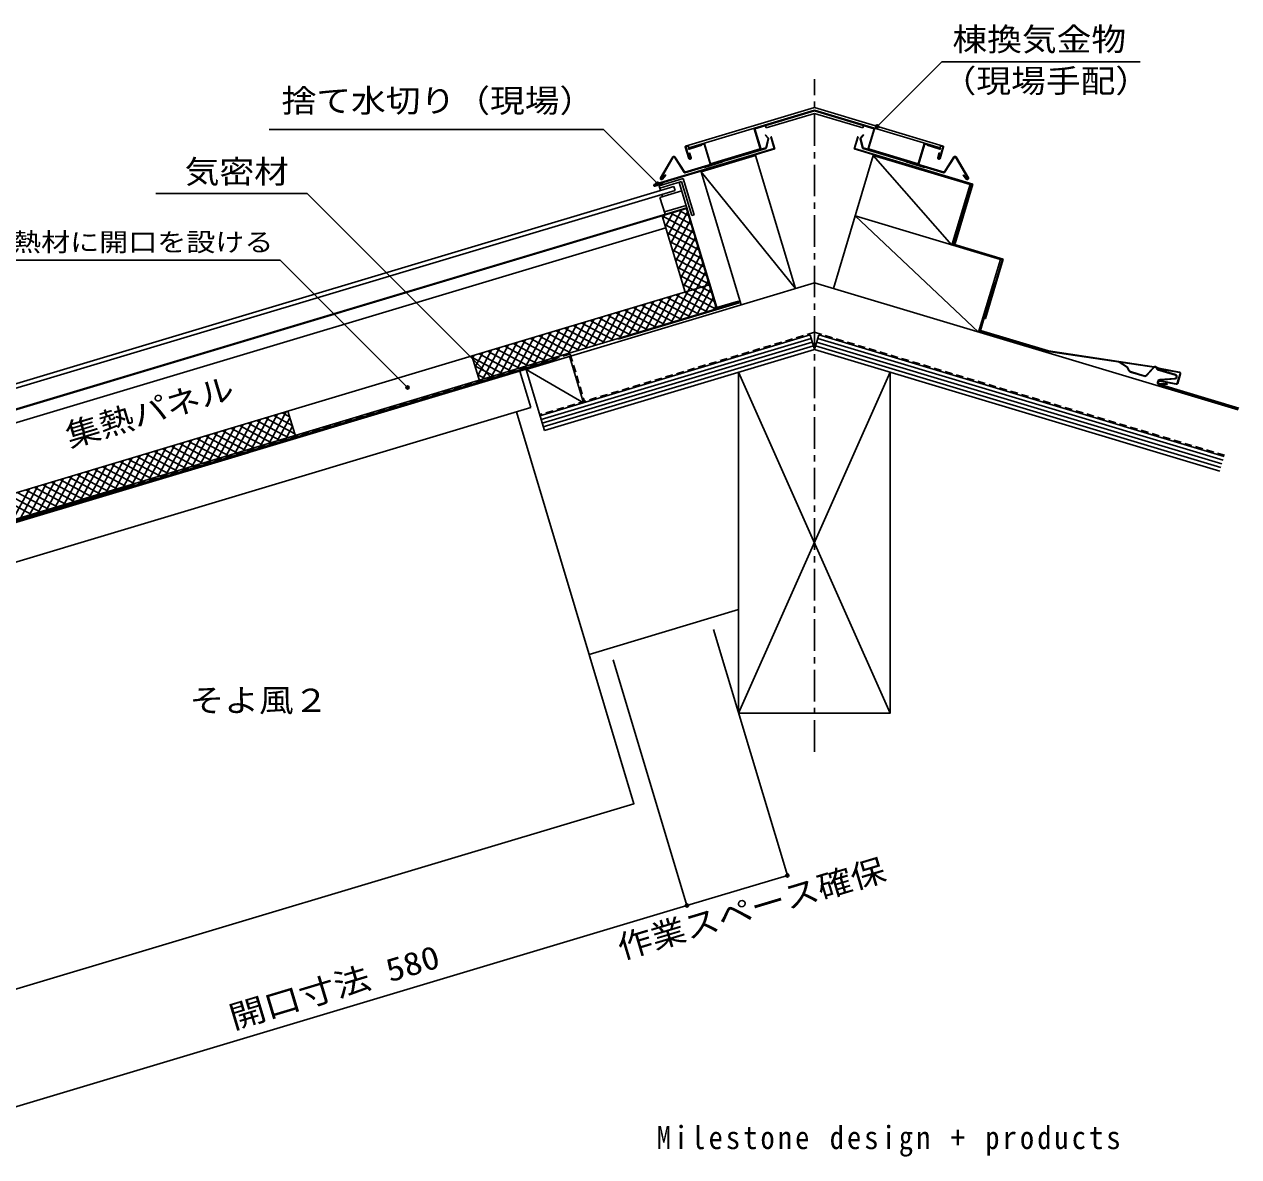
# Model space of a CAD drawing. Units: millimetres, scale not verified. Extents: x -1329 to 1011, y -833 to 743.
# Drawn here: x 49 to 1011, y -833 to 63 of the extents above; entities that cross this region are included whole.
import ezdxf
from ezdxf.enums import TextEntityAlignment as Align

# ---------------------------------------------------------------- set-up
doc = ezdxf.new("R2010")
doc.units = ezdxf.units.MM
doc.header["$LTSCALE"] = 5
doc.header["$PDMODE"] = 32
doc.header["$PDSIZE"] = 2.5
doc.linetypes.add('CHAIN1', pattern=[8, 5, -1, 1, -1])
doc.linetypes.add('DASHED1', pattern=[1.8, 1.2, -0.6])
doc.layers.add('3-1', color=7, linetype='Continuous')
doc.styles.add('ＭＳ ゴシック', font='')
doc.styles.add('ＭＳ 明朝', font='')
doc.styles.get('ＭＳ ゴシック').set_extended_font_data('MS Gothic')
doc.styles.get('ＭＳ 明朝').set_extended_font_data('MS Mincho')

msp = doc.modelspace()

# ---------------------------------------------------------------- linework, layer by layer
at = {"layer": '3-1'}
for p, q in [((724.544, -17.376), (775.621, 33.701)), ((775.621, 33.701), (932.765, 33.701)), ((572.879, -33.054), (674.84, -2.464)), ((575.37, -34.395), (674.84, -4.552)), ((627.667, -19.227), (674.84, -5.074)), ((636.623, -18.628), (674.84, -7.162)), ((776.8, -33.054), (674.84, -2.464)), ((774.309, -34.395), (674.84, -4.552)), ((722.012, -19.227), (674.84, -5.074)), ((713.057, -18.628), (674.84, -7.162)), ((632.408, -35.031), (627.667, -19.227)), ((636.623, -18.628), (636.048, -16.713)), ((713.057, -18.628), (713.631, -16.713)), ((717.271, -35.031), (722.012, -19.227)), ((507.756, -19.928), (243.14, -19.928)), ((550.55, -62.722), (507.756, -19.928)), ((631.929, -35.175), (627.188, -19.371)), ((635.799, -24.301), (636.182, -23.98)), ((638.081, -27.032), (635.799, -24.301)), ((638.465, -26.711), (636.182, -23.98)), ((636.383, -34.36), (638.081, -27.032)), ((636.87, -34.473), (638.568, -27.144)), ((706.632, -34.971), (709.405, -25.728)), ((712.809, -34.473), (711.111, -27.144)), ((711.214, -26.711), (713.497, -23.98)), ((711.598, -27.032), (713.881, -24.301)), ((713.296, -34.36), (711.598, -27.032)), ((713.881, -24.301), (713.497, -23.98)), ((717.75, -35.175), (722.491, -19.371)), ((643.483, -35.206), (547.921, -63.876)), ((572.209, -53.614), (636.383, -34.36)), ((572.353, -54.093), (636.527, -34.839)), ((575.274, -42.776), (572.544, -33.677)), ((573.023, -33.533), (574.939, -32.958)), ((575.753, -42.632), (573.023, -33.533)), ((575.37, -34.395), (574.939, -32.958)), ((575.466, -34.888), (587.438, -31.296)), ((576.04, -38.37), (575.561, -38.514)), ((575.609, -35.367), (585.666, -32.35)), ((577.19, -42.201), (576.04, -38.37)), ((585.666, -32.35), (585.523, -31.871)), ((592.18, -47.1), (587.438, -31.296)), ((592.659, -46.957), (587.917, -31.152)), ((592.659, -46.957), (631.929, -35.175)), ((800.278, -63.066), (706.632, -34.971)), ((777.326, -54.093), (713.152, -34.839)), ((777.47, -53.614), (713.296, -34.36)), ((757.02, -46.957), (717.75, -35.175)), ((757.02, -46.957), (761.762, -31.152)), ((757.499, -47.1), (762.241, -31.296)), ((774.214, -34.888), (762.241, -31.296)), ((764.013, -32.35), (764.156, -31.871)), ((774.07, -35.367), (764.013, -32.35)), ((772.489, -42.201), (773.639, -38.37)), ((773.639, -38.37), (774.118, -38.514)), ((773.926, -42.632), (776.656, -33.533)), ((774.309, -34.395), (774.74, -32.958)), ((774.405, -42.776), (777.135, -33.677)), ((776.656, -33.533), (774.74, -32.958)), ((553.005, -58.088), (562.678, -41.614)), ((563.11, -41.867), (553.436, -58.341)), ((571.79, -53.886), (563.96, -41.847)), ((572.209, -53.614), (564.379, -41.575)), ((576.711, -42.345), (575.561, -38.514)), ((628.23, -40.461), (585.128, -53.392)), ((587.793, -49.878), (602.16, -45.568)), ((591.769, -48.685), (592.803, -47.957)), ((593.839, -47.646), (594.082, -47.991)), ((595.859, -47.04), (596.101, -47.385)), ((597.827, -46.868), (598.861, -46.14)), ((597.878, -46.435), (598.121, -46.78)), ((599.897, -45.829), (600.14, -46.174)), ((601.917, -45.223), (602.161, -45.571)), ((602.161, -45.571), (602.045, -45.184)), ((628.23, -40.461), (659.84, -145.821)), ((721.449, -40.461), (689.84, -145.821)), ((721.449, -40.461), (783.707, -111.341)), ((747.518, -45.571), (747.634, -45.184)), ((747.763, -45.223), (747.518, -45.571)), ((761.886, -49.878), (747.519, -45.568)), ((749.782, -45.829), (749.539, -46.174)), ((751.853, -46.868), (750.818, -46.14)), ((751.801, -46.435), (751.559, -46.78)), ((753.82, -47.04), (753.578, -47.385)), ((755.84, -47.646), (755.597, -47.991)), ((757.91, -48.685), (756.876, -47.957)), ((772.968, -42.345), (774.118, -38.514)), ((777.47, -53.614), (785.3, -41.575)), ((777.889, -53.886), (785.719, -41.847)), ((786.57, -41.867), (796.243, -58.341)), ((796.675, -58.088), (787.001, -41.614)), ((556.796, -55.825), (554.253, -58.913)), ((557.182, -56.143), (554.639, -59.231)), ((556.796, -55.825), (557.182, -56.143)), ((585.128, -53.392), (616.738, -158.752)), ((585.128, -53.392), (659.84, -145.821)), ((587.793, -49.878), (587.678, -49.495)), ((587.782, -49.464), (588.024, -49.809)), ((589.801, -48.858), (590.044, -49.203)), ((591.82, -48.252), (592.063, -48.597)), ((757.859, -48.252), (757.616, -48.597)), ((759.878, -48.858), (759.636, -49.203)), ((761.897, -49.464), (761.655, -49.809)), ((761.886, -49.878), (762.001, -49.495)), ((792.883, -55.825), (792.497, -56.143)), ((792.497, -56.143), (795.04, -59.231)), ((792.883, -55.825), (795.426, -58.913)), ((-262.095, -312.687), (563.548, -64.982)), ((547.701, -64.36), (547.658, -64.216)), ((547.921, -63.876), (548.108, -64.498)), ((554.478, -62.587), (548.108, -64.498)), ((548.448, -64.762), (554.578, -62.923)), ((571.048, -58.66), (551.891, -64.407)), ((551.891, -64.407), (553.012, -68.143)), ((569.707, -61.151), (552.466, -66.323)), ((554.478, -62.587), (554.578, -62.923)), ((563.548, -64.982), (564.468, -68.047)), ((567.791, -61.725), (597.533, -160.86)), ((569.707, -61.151), (577.753, -87.97)), ((571.048, -58.66), (579.669, -87.395)), ((798.698, -63.636), (784.516, -110.905)), ((786.189, -110.027), (800.278, -63.066)), ((798.698, -63.636), (799.033, -63.737)), ((273.146, -70.417), (153.545, -70.417)), ((418.693, -215.965), (273.146, -70.417)), ((569.803, -68.43), (552.562, -73.602)), ((552.562, -73.602), (556.585, -87.012)), ((553.932, -71.208), (554.478, -73.028)), ((573.826, -81.84), (-261.395, -332.418)), ((573.491, -82.462), (-260.773, -332.753)), ((573.251, -79.924), (556.01, -85.096)), ((556.903, -96.772), (562.897, -85.641)), ((558.935, -103.544), (569.669, -83.609)), ((560.967, -110.317), (574.376, -85.414)), ((577.2, -94.826), (561.127, -86.171)), ((575.168, -88.053), (567.9, -84.139)), ((573.491, -82.462), (597.342, -161.961)), ((554.334, -88.209), (572.438, -148.552)), ((579.232, -101.599), (554.354, -88.203)), ((554.871, -89.999), (556.124, -87.672)), ((581.264, -108.371), (556.36, -94.962)), ((562.999, -117.09), (576.408, -92.186)), ((579.669, -87.395), (577.753, -87.97)), ((707.081, -88.352), (804.778, -180.304)), ((557.208, -97.788), (-238.743, -336.584)), ((583.296, -115.144), (558.392, -101.735)), ((565.031, -123.863), (578.44, -98.959)), ((567.063, -130.636), (580.472, -105.732)), ((787.463, -103.518), (785.552, -109.888)), ((787.463, -103.518), (787.128, -103.418)), ((585.328, -121.917), (560.424, -108.508)), ((587.36, -128.69), (562.456, -115.281)), ((569.095, -137.409), (582.504, -112.505)), ((785.5, -110.237), (785.691, -110.295)), ((785.84, -109.974), (785.552, -109.888)), ((251.965, -123.379), (-368.738, -123.379)), ((352.733, -224.148), (251.965, -123.379)), ((589.392, -135.463), (564.488, -122.053)), ((571.127, -144.181), (584.536, -119.278)), ((810.134, -169.412), (824.223, -122.452)), ((561.431, -172.735), (586.568, -126.051)), ((591.424, -142.236), (566.52, -128.826)), ((568.204, -170.703), (588.6, -132.823)), ((674.84, -141.321), (446.514, -209.822)), ((591.594, -142.805), (461.809, -181.742)), ((593.456, -149.008), (568.552, -135.599)), ((595.487, -155.781), (570.584, -142.372)), ((574.976, -168.671), (590.632, -139.596)), ((674.84, -141.321), (1010.254, -241.95)), ((817.184, -141.041), (805.69, -179.354)), ((809.176, -169.125), (817.567, -141.156)), ((817.184, -141.041), (817.567, -141.156)), ((547.885, -176.799), (561.294, -151.895)), ((554.658, -174.767), (568.067, -149.863)), ((583.203, -166.203), (558.3, -152.794)), ((589.976, -164.171), (565.073, -150.762)), ((596.749, -162.139), (571.845, -148.73)), ((581.749, -166.639), (592.664, -146.369)), ((588.522, -164.607), (594.696, -153.142)), ((615.061, -156.645), (467.557, -200.899)), ((514.021, -186.959), (527.43, -162.055)), ((615.205, -157.124), (519.423, -185.86)), ((520.794, -184.927), (534.203, -160.023)), ((549.339, -176.363), (524.436, -162.954)), ((527.567, -182.895), (540.976, -157.991)), ((556.112, -174.331), (531.208, -160.922)), ((534.34, -180.863), (547.749, -155.959)), ((562.885, -172.299), (537.981, -158.89)), ((541.112, -178.831), (554.522, -153.927)), ((569.658, -170.267), (544.754, -156.858)), ((576.431, -168.235), (551.527, -154.826)), ((595.295, -162.575), (596.728, -159.915)), ((614.918, -156.166), (597.198, -161.482)), ((614.774, -155.687), (597.533, -160.86)), ((614.774, -155.687), (615.205, -157.124)), ((811.408, -162.904), (809.497, -169.273)), ((811.408, -162.904), (811.073, -162.803)), ((480.157, -197.118), (493.566, -172.215)), ((486.93, -195.087), (500.339, -170.183)), ((493.703, -193.055), (507.112, -168.151)), ((522.248, -184.491), (497.344, -171.081)), ((500.475, -191.023), (513.885, -166.119)), ((529.021, -182.459), (504.117, -169.049)), ((507.248, -188.991), (520.657, -164.087)), ((535.794, -180.427), (510.89, -167.017)), ((542.566, -178.395), (517.663, -164.986)), ((809.176, -169.125), (806.188, -179.086)), ((809.445, -169.623), (809.636, -169.68)), ((809.785, -169.359), (809.497, -169.273)), ((461.809, -181.742), (279.823, -236.341)), ((446.293, -207.278), (459.702, -182.375)), ((453.066, -205.246), (466.475, -180.343)), ((671.391, -182.551), (457.577, -246.698)), ((459.838, -203.214), (473.248, -178.311)), ((488.384, -194.65), (463.48, -181.241)), ((466.611, -201.182), (480.02, -176.279)), ((495.157, -192.618), (470.253, -179.209)), ((473.384, -199.15), (486.793, -174.247)), ((501.929, -190.586), (477.026, -177.177)), ((508.702, -188.554), (483.799, -175.145)), ((515.475, -186.523), (490.571, -173.113)), ((674.84, -194.045), (671.391, -182.551)), ((674.84, -194.045), (678.288, -182.551)), ((678.288, -182.551), (999.191, -278.826)), ((805.69, -179.354), (859.94, -195.63)), ((860.035, -195.241), (806.188, -179.086)), ((419.201, -215.406), (432.611, -190.502)), ((425.974, -213.374), (439.384, -188.47)), ((454.52, -204.81), (429.616, -191.401)), ((432.747, -211.342), (446.156, -186.438)), ((461.292, -202.778), (436.389, -189.369)), ((439.52, -209.31), (452.929, -184.407)), ((468.065, -200.746), (443.162, -187.337)), ((474.838, -198.714), (449.934, -185.305)), ((481.611, -196.682), (456.707, -183.273)), ((672.253, -185.424), (458.439, -249.572)), ((673.115, -188.298), (459.301, -252.445)), ((673.978, -191.171), (460.163, -255.319)), ((519.279, -185.381), (519.423, -185.86)), ((675.702, -191.171), (996.605, -287.447)), ((676.564, -188.298), (997.467, -284.573)), ((677.426, -185.424), (998.329, -281.7)), ((467.557, -200.899), (285.57, -255.497)), ((403.651, -199.191), (409.829, -219.784)), ((427.428, -212.938), (403.989, -200.317)), ((404.211, -201.059), (405.519, -198.63)), ((406.243, -207.832), (412.292, -196.598)), ((408.275, -214.605), (419.065, -194.566)), ((434.201, -210.906), (409.297, -197.497)), ((412.429, -217.438), (425.838, -192.534)), ((440.974, -208.874), (416.07, -195.465)), ((447.747, -206.842), (422.843, -193.433)), ((674.84, -194.045), (461.025, -258.192)), ((470.172, -201.68), (470.459, -202.638)), ((480.995, -199.477), (492.059, -236.353)), ((674.84, -194.045), (995.742, -290.32)), ((860.035, -195.241), (945.492, -208.034)), ((470.459, -202.638), (-132.969, -383.675)), ((420.655, -214.97), (406.021, -207.09)), ((441.725, -211.259), (450.345, -239.993)), ((446.514, -209.822), (461.025, -258.192)), ((446.514, -209.822), (492.059, -236.353)), ((916.286, -203.765), (916.07, -204.102)), ((921.764, -207.749), (916.07, -204.102)), ((921.979, -207.412), (916.286, -203.765)), ((923.761, -211.034), (922.309, -208.338)), ((922.661, -208.148), (924.113, -210.844)), ((942.755, -208.92), (937.557, -214.443)), ((937.848, -214.717), (943.09, -209.148)), ((945.492, -208.034), (947.364, -208.897)), ((960.614, -214.349), (946.525, -210.123)), ((960.729, -213.966), (946.64, -209.74)), ((963.834, -212.416), (947.241, -209.281)), ((963.908, -212.023), (947.364, -208.897)), ((413.883, -217.002), (408.053, -213.863)), ((428.555, -212.6), (428.986, -214.037)), ((614.84, -482.046), (614.84, -212.046)), ((614.84, -212.046), (734.84, -482.046)), ((614.84, -482.046), (734.84, -212.046)), ((924.947, -212.001), (935.817, -215.262)), ((935.932, -214.879), (925.062, -211.618)), ((946.486, -220.029), (946.815, -218.933)), ((946.751, -220.234), (946.882, -219.538)), ((947.198, -219.048), (946.869, -220.144)), ((947.144, -220.308), (947.275, -219.612)), ((954.079, -221.305), (947.706, -221.019)), ((961.241, -221.64), (947.976, -219.134)), ((948.05, -218.741), (961.315, -221.247)), ((948.138, -217.868), (960.246, -216.95)), ((960.276, -217.349), (948.168, -218.267)), ((961.216, -216.169), (961.351, -215.719)), ((961.599, -216.284), (961.734, -215.834)), ((962.001, -220.83), (964.297, -213.178)), ((962.385, -220.945), (964.68, -213.293)), ((947.491, -221.897), (1010.591, -240.828)), ((1010.706, -240.445), (947.606, -221.514)), ((947.688, -221.418), (954.061, -221.704)), ((954.079, -221.305), (954.061, -221.704)), ((279.823, -236.341), (-164.606, -369.676)), ((450.345, -239.993), (-95.613, -403.789)), ((222.789, -274.332), (236.199, -249.429)), ((229.562, -272.3), (242.971, -247.397)), ((236.335, -270.269), (249.744, -245.365)), ((263.488, -260.955), (239.977, -248.295)), ((243.108, -268.237), (256.517, -243.333)), ((261.456, -254.182), (246.75, -246.263)), ((249.881, -266.205), (259.63, -248.098)), ((259.424, -247.409), (253.522, -244.231)), ((258.062, -242.87), (264.527, -264.421)), ((285.57, -255.497), (-163.648, -390.269)), ((195.698, -282.46), (209.107, -257.557)), ((202.471, -280.428), (215.88, -255.525)), ((231.016, -271.864), (206.113, -258.455)), ((209.244, -278.396), (222.653, -253.493)), ((237.789, -269.832), (212.885, -256.423)), ((216.017, -276.364), (229.426, -251.461)), ((244.562, -267.8), (219.658, -254.391)), ((251.335, -265.768), (226.431, -252.359)), ((258.108, -263.736), (233.204, -250.327)), ((256.654, -264.173), (261.662, -254.87)), ((161.834, -292.62), (175.243, -267.716)), ((168.607, -290.588), (182.016, -265.684)), ((197.152, -282.024), (172.248, -268.615)), ((175.38, -288.556), (188.789, -263.652)), ((203.925, -279.992), (179.021, -266.583)), ((182.152, -286.524), (195.562, -261.62)), ((210.698, -277.96), (185.794, -264.551)), ((188.925, -284.492), (202.335, -259.588)), ((217.471, -275.928), (192.567, -262.519)), ((224.243, -273.896), (199.34, -260.487)), ((244.653, -267.773), (245.084, -269.21)), ((226.425, -275.852), (-700.143, -553.835)), ((127.97, -302.78), (141.379, -277.876)), ((134.743, -300.748), (148.152, -275.844)), ((163.288, -292.184), (138.384, -278.774)), ((141.515, -298.716), (154.925, -273.812)), ((170.061, -290.152), (145.157, -276.743)), ((148.288, -296.684), (161.698, -271.78)), ((176.834, -288.12), (151.93, -274.711)), ((155.061, -294.652), (168.47, -269.748)), ((183.607, -286.088), (158.703, -272.679)), ((190.379, -284.056), (165.476, -270.647)), ((94.106, -312.939), (107.515, -288.036)), ((100.879, -310.907), (114.288, -286.004)), ((107.651, -308.876), (121.061, -283.972)), ((136.197, -300.311), (111.293, -286.902)), ((114.424, -306.844), (127.833, -281.94)), ((142.97, -298.28), (118.066, -284.87)), ((121.197, -304.812), (134.606, -279.908)), ((149.742, -296.248), (124.839, -282.838)), ((156.515, -294.216), (131.612, -280.806)), ((67.014, -321.067), (80.424, -296.164)), ((73.787, -319.035), (87.196, -294.132)), ((102.333, -310.471), (77.429, -297.062)), ((80.56, -317.003), (93.969, -292.1)), ((109.105, -308.439), (84.202, -295.03)), ((87.333, -314.971), (100.742, -290.068)), ((115.878, -306.407), (90.975, -292.998)), ((122.651, -304.375), (97.747, -290.966)), ((129.424, -302.343), (104.52, -288.934)), ((39.923, -329.195), (53.332, -304.291)), ((68.468, -320.631), (43.565, -307.222)), ((46.696, -327.163), (60.105, -302.259)), ((75.241, -318.599), (50.338, -305.19)), ((53.469, -325.131), (66.878, -300.227)), ((82.014, -316.567), (57.11, -303.158)), ((60.242, -323.099), (73.651, -298.195)), ((88.787, -314.535), (63.883, -301.126)), ((95.56, -312.503), (70.656, -299.094)), ((54.923, -324.695), (30.019, -311.286)), ((61.696, -322.663), (36.792, -309.254)), ((614.84, -399.972), (496.467, -435.485)), ((653.4, -610.573), (594.995, -415.898)), ((573.9, -634.424), (515.495, -439.749)), ((573.9, -634.424), (515.495, -439.749)), ((573.9, -634.424), (653.4, -610.573)), ((18.363, -801.093), (573.9, -634.424))]:
    msp.add_line(p, q, dxfattribs=at)
at = {"layer": '3-1', "linetype": 'CHAIN1'}
msp.add_line((674.84, -512.723), (674.84, 20), dxfattribs=at)
at = {"layer": '3-1', "linetype": 'DASHED1'}
for p, q in [((674.84, -180.472), (457.29, -245.74)), ((674.84, -180.472), (999.478, -277.869)), ((-144.894, -385.687), (481.522, -197.753)), ((481.522, -197.753), (492.729, -235.108))]:
    msp.add_line(p, q, dxfattribs=at)
at = {"layer": '3-1'}
for points in [[(548.06, -63.469), (643.047, -34.971), (640.274, -25.728)], [(643.483, -35.206), (640.61, -25.628), (640.274, -25.728)], [(706.196, -35.206), (709.07, -25.628), (709.405, -25.728)], [(706.196, -35.206), (799.842, -63.301), (785.84, -109.974)], [(721.449, -40.461), (798.075, -63.45), (783.707, -111.341)], [(799.033, -63.737), (784.952, -110.67), (824.223, -122.452)], [(-262.095, -312.687), (-261.175, -315.752), (564.468, -68.047)], [(707.081, -88.352), (822.02, -122.835), (804.778, -180.304)], [(784.516, -110.905), (823.787, -122.687), (809.785, -169.359)], [(470.172, -201.68), (-133.256, -382.717), (-132.969, -383.675)], [(947.241, -209.281), (945.369, -208.418), (859.94, -195.63)], [(614.84, -482.046), (734.84, -482.046), (734.84, -212.046)], [(438.852, -243.442), (531.956, -553.776), (8.985, -710.675)], [(136.15, -300.325), (136.294, -300.804), (-163.505, -390.748)]]:
    msp.add_lwpolyline(points, dxfattribs=at)
for centre, radius, start, end in [((627.667, -19.227), 0.5, 106.70005, 196.70005), ((722.012, -19.227), 0.5, 343.29995, 73.29995), ((638.081, -27.032), 0.5, 346.95517, 39.89864), ((711.598, -27.032), 0.5, 140.10136, 193.04483), ((573.023, -33.533), 0.5, 106.70005, 196.70005), ((575.466, -34.888), 0.5, 106.70005, 286.70005), ((587.438, -31.296), 0.5, 16.70005, 106.70005), ((631.929, -35.175), 0.5, 286.70005, 16.70005), ((636.383, -34.36), 0.5, 286.70005, 346.95517), ((713.296, -34.36), 0.5, 193.04483, 253.29995), ((717.75, -35.175), 0.5, 163.29995, 253.29995), ((762.241, -31.296), 0.5, 73.29995, 163.29995), ((774.214, -34.888), 0.5, 253.29995, 73.29995), ((776.656, -33.533), 0.5, 343.29995, 73.29995), ((563.541, -42.12), 1, 33.04005, 149.57895), ((563.541, -42.12), 0.5, 33.04005, 149.57895), ((576.232, -42.488), 1, 196.70005, 16.70005), ((576.232, -42.488), 0.5, 196.70005, 16.70005), ((592.659, -46.957), 0.5, 196.70005, 286.70005), ((757.02, -46.957), 0.5, 253.29995, 343.29995), ((773.447, -42.488), 1, 163.29995, 343.29995), ((773.447, -42.488), 0.5, 163.29995, 343.29995), ((786.138, -42.12), 1, 30.42104, 146.95995), ((786.138, -42.12), 0.5, 30.42104, 146.95995), ((572.209, -53.614), 0.5, 213.04005, 286.70005), ((777.47, -53.614), 0.5, 253.29995, 326.95995), ((548.233, -64.043), 0.6, 106.7, 196.7), ((548.276, -64.187), 0.6, 196.7, 286.7), ((553.867, -58.595), 1, 149.57896, 320.51413), ((553.867, -58.595), 0.5, 149.57896, 320.51413), ((795.812, -58.595), 1, 219.48587, 30.42104), ((795.812, -58.595), 0.5, 219.48587, 30.42104), ((785.615, -109.854), 0.4, 163.3, 253.3), ((785.806, -109.912), 0.4, 253.3, 343.3), ((809.56, -169.24), 0.4, 163.3, 253.3), ((809.751, -169.297), 0.4, 253.3, 343.3), ((920.9, -209.096), 1.6, 28.3, 57.35461), ((920.9, -209.096), 2, 28.3, 57.35461), ((925.522, -210.085), 2, 208.3, 253.3), ((925.522, -210.085), 1.6, 208.3, 253.3), ((941.299, -207.549), 2, 316.73495, 334.03618), ((941.633, -207.777), 2, 316.73495, 335.12762), ((944.446, -209.081), 1.5, 73.3, 154.03618), ((944.446, -209.081), 1.1, 73.3, 155.12762), ((944.446, -209.081), 1.1, 6.87819, 73.3), ((944.446, -209.081), 1.5, 6.87819, 73.3), ((946.928, -208.782), 1.4, 186.87819, 253.3), ((946.928, -208.782), 1, 186.87819, 253.3), ((936.391, -213.347), 2, 253.3, 316.73495), ((936.391, -213.347), 1.6, 253.3, 316.73495), ((947.922, -220.46), 1.5, 163.3, 253.3), ((947.733, -220.419), 1, 169.30002, 267.43011), ((948.251, -219.364), 1.5, 94.33752, 163.3), ((947.922, -220.46), 1.1, 163.3, 253.3), ((947.865, -219.723), 1, 79.3, 169.30002), ((947.733, -220.419), 0.6, 169.30002, 267.43011), ((948.251, -219.364), 1.1, 94.33752, 163.3), ((947.865, -219.723), 0.6, 79.3, 169.30002), ((960.163, -215.853), 1.1, 274.33752, 343.3), ((960.163, -215.853), 1.5, 274.33752, 343.3), ((960.298, -215.403), 1.1, 343.3, 73.3), ((960.298, -215.403), 1.5, 343.3, 73.3), ((961.427, -220.658), 1, 259.30002, 343.3), ((961.427, -220.658), 0.6, 259.30002, 343.3), ((963.722, -213.006), 0.6, 343.30002, 79.3), ((963.722, -213.006), 1, 343.30002, 79.3)]:
    msp.add_arc(centre, radius, start, end, dxfattribs=at)
for p in [(724.544, -17.376), (550.55, -62.722), (352.733, -224.148), (653.4, -610.573), (573.9, -634.424)]:
    msp.add_point(p, dxfattribs=at)
for points in [[(428.555, -212.6), (409.398, -218.347), (428.986, -214.037), (409.829, -219.784)], [(263.809, -262.026), (244.653, -267.773), (264.24, -263.463), (245.084, -269.21)]]:
    msp.add_solid(points, dxfattribs=at)

# ---------------------------------------------------------------- texts
at = {"layer": '3-1', "style": 'ＭＳ ゴシック'}
for s, height, width, p in [('棟換気金物', 18.33, 1.1, (784.052, 36.916)), ('（現場手配）', 18.33, 1.1, (775.504, 3.971)), ('捨て水切り（現場）', 18.33, 1.1, (253.007, -11.682)), ('気密材', 18.33, 1.1, (176.279, -67.946)), ('そよ風2に合わせて集熱パネル背面の断熱材に開口を設ける', 14.66, 1.15, (-362.783, -120.742)), ('そよ風２', 18.33, 1.1, (180.101, -486.523))]:
    msp.add_text(s, height=height, dxfattribs=dict(at, width=width)).set_placement(p, align=Align.BOTTOM_LEFT)
for s, width, p in [('集熱パネル', 1.1, (86.891, -277.056)), ('作業スペース確保', 1.1, (523.732, -682.425)), ('開口寸法 580', 1.15, (216.419, -737.723))]:
    msp.add_text(s, height=18.33, rotation=16.7, dxfattribs=dict(at, width=width)).set_placement(p, align=Align.BOTTOM_LEFT)
at = {"layer": '3-1', "insert": (550, -833.333), "char_height": 18.33, "attachment_point": 7, "style": 'ＭＳ 明朝'}
msp.add_mtext('\\T1.22;\\W0.9;Milestone\\~design\\~+\\~products', dxfattribs=at)

doc.saveas('drawing.dxf')
